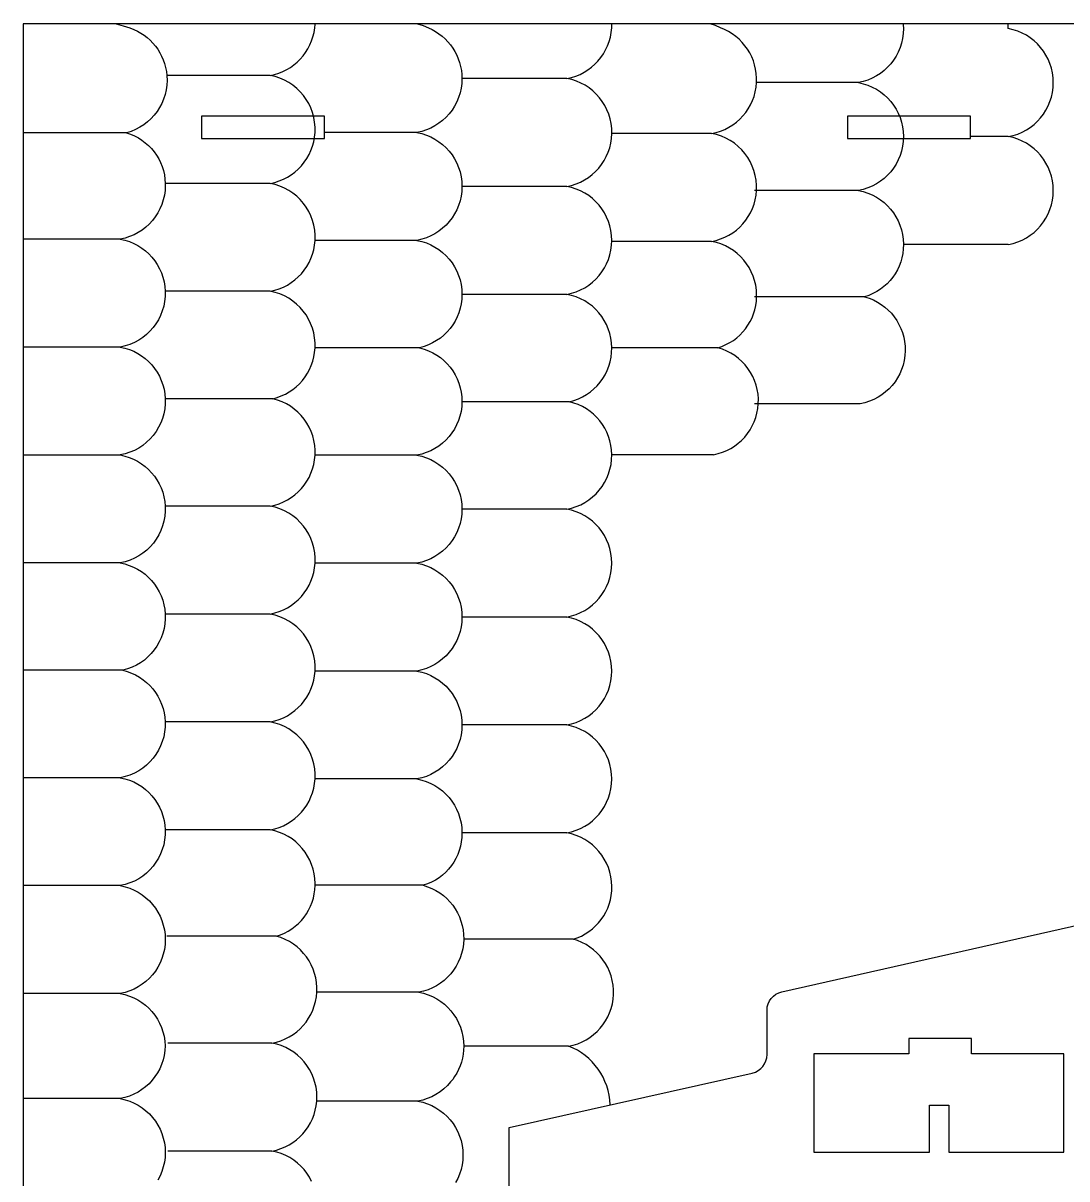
# Model space of a CAD drawing. Extents: x 0.4 to 16.9, y 0.4 to 10.9.
# Drawn here: x 7.53 to 13.78, y 3.99 to 10.9 of the extents above; entities that cross this region are included whole.
import ezdxf

# ---------------------------------------------------------------- set-up
doc = ezdxf.new("R2010")
doc.units = 0
doc.layers.add('Default_Layer', color=1, linetype='CONTINUOUS')

msp = doc.modelspace()

# ---------------------------------------------------------------- linework, layer by layer
at = {"layer": 'Default_Layer'}
for points in [[(13.8506, 10.9005), (7.5341, 10.9005), (7.5341, 10.2485), (7.5341, 9.6125), (7.5341, 8.9669), (7.5341, 8.3213), (7.5341, 7.6759), (7.5341, 7.0335), (7.5341, 6.3911), (7.5341, 5.7453), (7.5341, 5.0998), (7.5341, 4.4714), (7.5341, 3.8259)], [(8.0916, 10.9005), (8.1326, 10.8892), (8.1729, 10.8761), (8.1957, 10.8675), (8.2175, 10.8573), (8.2384, 10.8456), (8.2582, 10.8324), (8.2769, 10.818), (8.2945, 10.8022), (8.3109, 10.7853), (8.326, 10.7673), (8.3397, 10.7482), (8.3521, 10.7281), (8.363, 10.7072), (8.3725, 10.6854), (8.3804, 10.6629), (8.3866, 10.6397), (8.3912, 10.616), (8.3941, 10.5917), (8.3951, 10.5622), (8.3936, 10.5332), (8.3895, 10.5048), (8.3831, 10.4771), (8.3743, 10.4502), (8.3634, 10.4243), (8.3503, 10.3995), (8.3352, 10.376), (8.3181, 10.3539), (8.2992, 10.3332), (8.2786, 10.3142), (8.2563, 10.297), (8.2324, 10.2817), (8.2071, 10.2684), (8.1803, 10.2573), (8.1524, 10.2485), (8.1771, 10.2402), (8.2009, 10.2301), (8.2235, 10.2182), (8.245, 10.2046), (8.2652, 10.1895), (8.2841, 10.1728), (8.3016, 10.1548), (8.3177, 10.1355), (8.3322, 10.115), (8.3451, 10.0934), (8.3563, 10.0708), (8.3658, 10.0473), (8.3734, 10.023), (8.3791, 9.998), (8.3828, 9.9723), (8.3845, 9.9461), (8.3846, 9.9328), (8.3831, 9.9035), (8.379, 9.8748), (8.3726, 9.847), (8.3638, 9.82), (8.3528, 9.7941), (8.3397, 9.7693), (8.3246, 9.7458), (8.3076, 9.7238), (8.2888, 9.7032), (8.2683, 9.6843), (8.2462, 9.6672), (8.2227, 9.652), (8.1977, 9.6388), (8.1714, 9.6277), (8.144, 9.6189), (8.1155, 9.6125), (8.1434, 9.6062), (8.1704, 9.5976), (8.1962, 9.5869), (8.2207, 9.5741), (8.244, 9.5593), (8.2658, 9.5427), (8.2862, 9.5244), (8.3049, 9.5044), (8.3218, 9.483), (8.337, 9.4601), (8.3503, 9.436), (8.3615, 9.4108), (8.3706, 9.3845), (8.3775, 9.3573), (8.3821, 9.3293), (8.3843, 9.3006), (8.384, 9.2703), (8.3809, 9.2406), (8.3752, 9.2117), (8.367, 9.1837), (8.3565, 9.1567), (8.3437, 9.1309), (8.3288, 9.1064), (8.3118, 9.0834), (8.2929, 9.0619), (8.2721, 9.0421), (8.2496, 9.0242), (8.2256, 9.0082), (8.2, 8.9944), (8.1731, 8.9828), (8.1448, 8.9736), (8.1154, 8.967), (8.1432, 8.9608), (8.1699, 8.9523), (8.1956, 8.9417), (8.22, 8.929), (8.2432, 8.9144), (8.2649, 8.8979), (8.2852, 8.8798), (8.3038, 8.8601), (8.3208, 8.8389), (8.336, 8.8163), (8.3493, 8.7924), (8.3606, 8.7674), (8.3699, 8.7414), (8.377, 8.7144), (8.3818, 8.6867), (8.3842, 8.6582), (8.3841, 8.6277), (8.3813, 8.5978), (8.3758, 8.5686), (8.3678, 8.5404), (8.3574, 8.5132), (8.3447, 8.4871), (8.3298, 8.4623), (8.3128, 8.439), (8.2938, 8.4173), (8.273, 8.3973), (8.2505, 8.3792), (8.2263, 8.3631), (8.2006, 8.3491), (8.1735, 8.3374), (8.145, 8.3281), (8.1154, 8.3214), (8.143, 8.3153), (8.1695, 8.3069), (8.195, 8.2964), (8.2193, 8.2838), (8.2423, 8.2694), (8.264, 8.2531), (8.2842, 8.2352), (8.3028, 8.2157), (8.3198, 8.1947), (8.335, 8.1724), (8.3483, 8.1488), (8.3598, 8.124), (8.3691, 8.0982), (8.3764, 8.0715), (8.3814, 8.044), (8.3841, 8.0157), (8.3843, 7.985), (8.3816, 7.9549), (8.3764, 7.9255), (8.3685, 7.897), (8.3582, 7.8695), (8.3456, 7.8432), (8.3307, 7.8182), (8.3137, 7.7947), (8.2948, 7.7728), (8.2739, 7.7526), (8.2513, 7.7342), (8.227, 7.7179), (8.2011, 7.7038), (8.1738, 7.692), (8.1452, 7.6826), (8.1154, 7.6759), (8.143, 7.6697), (8.1695, 7.6613), (8.195, 7.6508), (8.2193, 7.6383), (8.2423, 7.6238), (8.264, 7.6076), (8.2842, 7.5896), (8.3028, 7.5701), (8.3198, 7.5491), (8.335, 7.5268), (8.3483, 7.5032), (8.3598, 7.4784), (8.3691, 7.4526), (8.3764, 7.4259), (8.3814, 7.3984), (8.3841, 7.3701), (8.3843, 7.3405), (8.3819, 7.3114), (8.377, 7.283), (8.3697, 7.2553), (8.3601, 7.2286), (8.3483, 7.2029), (8.3344, 7.1785), (8.3184, 7.1553), (8.3006, 7.1336), (8.281, 7.1135), (8.2596, 7.0951), (8.2366, 7.0786), (8.2122, 7.064), (8.1863, 7.0515), (8.1591, 7.0413), (8.1306, 7.0334), (8.1572, 7.0262), (8.1828, 7.0168), (8.2073, 7.0055), (8.2306, 6.9922), (8.2525, 6.9772), (8.2731, 6.9605), (8.2923, 6.9422), (8.3098, 6.9225), (8.3258, 6.9014), (8.34, 6.8791), (8.3524, 6.8556), (8.3629, 6.8311), (8.3715, 6.8056), (8.3779, 6.7793), (8.3822, 6.7523), (8.3843, 6.7246), (8.3839, 6.6943), (8.3809, 6.6647), (8.3752, 6.6358), (8.367, 6.6078), (8.3565, 6.5808), (8.3437, 6.555), (8.3288, 6.5305), (8.3118, 6.5074), (8.2928, 6.4859), (8.2721, 6.4661), (8.2496, 6.4482), (8.2256, 6.4323), (8.2, 6.4184), (8.1731, 6.4069), (8.1448, 6.3977), (8.1154, 6.391), (8.1434, 6.3848), (8.1703, 6.3762), (8.1961, 6.3654), (8.2207, 6.3526), (8.244, 6.3378), (8.2658, 6.3212), (8.2862, 6.3029), (8.3049, 6.2829), (8.3218, 6.2615), (8.337, 6.2386), (8.3503, 6.2145), (8.3615, 6.1893), (8.3706, 6.163), (8.3775, 6.1358), (8.3821, 6.1078), (8.3843, 6.0791), (8.384, 6.0488), (8.3809, 6.0191), (8.3752, 5.9902), (8.367, 5.9622), (8.3565, 5.9352), (8.3437, 5.9094), (8.3288, 5.8849), (8.3118, 5.8619), (8.2928, 5.8404), (8.2721, 5.8206), (8.2496, 5.8027), (8.2256, 5.7867), (8.2, 5.7729), (8.1731, 5.7613), (8.1448, 5.7521), (8.1154, 5.7455), (8.1441, 5.739), (8.1717, 5.7301), (8.1981, 5.719), (8.2231, 5.7057), (8.2468, 5.6903), (8.269, 5.673), (8.2895, 5.654), (8.3084, 5.6333), (8.3254, 5.611), (8.3404, 5.5873), (8.3535, 5.5624), (8.3644, 5.5363), (8.373, 5.5091), (8.3793, 5.4811), (8.3832, 5.4522), (8.3845, 5.4227), (8.3832, 5.3932), (8.3793, 5.3643), (8.373, 5.3363), (8.3644, 5.3091), (8.3535, 5.283), (8.3404, 5.258), (8.3254, 5.2344), (8.3084, 5.2121), (8.2895, 5.1914), (8.269, 5.1723), (8.2468, 5.1551), (8.2231, 5.1397), (8.1981, 5.1264), (8.1717, 5.1152), (8.1441, 5.1064), (8.1154, 5.0999), (8.1434, 5.0936), (8.1704, 5.085), (8.1963, 5.0743), (8.2209, 5.0614), (8.2442, 5.0466), (8.2661, 5.0299), (8.2864, 5.0115), (8.3051, 4.9915), (8.3221, 4.97), (8.3373, 4.9471), (8.3505, 4.923), (8.3617, 4.8977), (8.3708, 4.8713), (8.3777, 4.844), (8.3822, 4.816), (8.3843, 4.7872)], [(9.26, 3.9763), (9.2469, 4.0011), (9.2318, 4.0246), (9.2148, 4.0466), (9.196, 4.0672), (9.1755, 4.0861), (9.1534, 4.1032), (9.1299, 4.1184), (9.1049, 4.1316), (9.0786, 4.1427), (9.0512, 4.1515), (9.0227, 4.1579), (9.0497, 4.1639), (9.0758, 4.1721), (9.1009, 4.1824), (9.1249, 4.1946), (9.1476, 4.2086), (9.169, 4.2244), (9.189, 4.2419), (9.2076, 4.2609), (9.2245, 4.2813), (9.2397, 4.3031), (9.2532, 4.3261), (9.2648, 4.3503), (9.2745, 4.3755), (9.2821, 4.4016), (9.2876, 4.4285), (9.2908, 4.4562), (9.2917, 4.4807), (9.2904, 4.5102), (9.2865, 4.5391), (9.2802, 4.5671), (9.2716, 4.5943), (9.2606, 4.6204), (9.2476, 4.6453), (9.2325, 4.669), (9.2155, 4.6912), (9.1967, 4.712), (9.1762, 4.731), (9.154, 4.7483), (9.1303, 4.7636), (9.1053, 4.7769), (9.0789, 4.7881), (9.0513, 4.797), (9.0226, 4.8034), (9.0227, 4.8034), (9.0502, 4.8096), (9.0766, 4.8179), (9.102, 4.8284), (9.1263, 4.8409), (9.1493, 4.8552), (9.1709, 4.8714), (9.191, 4.8893), (9.2096, 4.9087), (9.2266, 4.9296), (9.2418, 4.9519), (9.2552, 4.9754), (9.2666, 5), (9.276, 5.0257), (9.2833, 5.0523), (9.2884, 5.0797), (9.2912, 5.1079), (9.2915, 5.1368), (9.2894, 5.1653), (9.2849, 5.1931), (9.278, 5.2202), (9.269, 5.2465), (9.2578, 5.2717), (9.2446, 5.2959), (9.2294, 5.3188), (9.2124, 5.3404), (9.1936, 5.3605), (9.1732, 5.379), (9.1511, 5.3958), (9.1276, 5.4107), (9.1027, 5.4236), (9.0764, 5.4345), (9.0489, 5.4431), (9.0739, 5.4514), (9.0977, 5.4616), (9.1205, 5.4736), (9.142, 5.4873), (9.1623, 5.5025), (9.1813, 5.5193), (9.1988, 5.5374), (9.2149, 5.5569), (9.2294, 5.5775), (9.2423, 5.5993), (9.2535, 5.622), (9.2629, 5.6457), (9.2704, 5.6702), (9.276, 5.6954), (9.2796, 5.7212), (9.2812, 5.7476), (9.2812, 5.7587), (9.2797, 5.7881), (9.2756, 5.8167), (9.2692, 5.8446), (9.2604, 5.8716), (9.2494, 5.8975), (9.2363, 5.9223), (9.2212, 5.9457), (9.2042, 5.9678), (9.1854, 5.9884), (9.1649, 6.0073), (9.1428, 6.0244), (9.1192, 6.0396), (9.0943, 6.0528), (9.068, 6.0639), (9.0406, 6.0727), (9.0121, 6.0791), (9.0395, 6.0852), (9.066, 6.0936), (9.0914, 6.1041), (9.1157, 6.1166), (9.1386, 6.1309), (9.1603, 6.1471), (9.1804, 6.165), (9.199, 6.1844), (9.216, 6.2053), (9.2312, 6.2276), (9.2446, 6.2511), (9.256, 6.2757), (9.2655, 6.3014), (9.2728, 6.328), (9.2778, 6.3555), (9.2806, 6.3836), (9.2809, 6.4144), (9.2784, 6.4446), (9.2731, 6.4741), (9.2654, 6.5027), (9.2551, 6.5302), (9.2425, 6.5566), (9.2276, 6.5817), (9.2107, 6.6053), (9.1917, 6.6274), (9.1708, 6.6476), (9.1481, 6.666), (9.1238, 6.6824), (9.0979, 6.6966), (9.0706, 6.7084), (9.0419, 6.7178), (9.012, 6.7246), (9.0395, 6.7307), (9.066, 6.7391), (9.0914, 6.7496), (9.1156, 6.7621), (9.1386, 6.7764), (9.1602, 6.7926), (9.1804, 6.8105), (9.199, 6.8299), (9.216, 6.8508), (9.2312, 6.8731), (9.2446, 6.8966), (9.256, 6.9212), (9.2654, 6.9469), (9.2727, 6.9735), (9.2778, 7.001), (9.2806, 7.0291), (9.2809, 7.0599), (9.2784, 7.0901), (9.2732, 7.1196), (9.2654, 7.1482), (9.2551, 7.1758), (9.2425, 7.2022), (9.2277, 7.2272), (9.2107, 7.2509), (9.1917, 7.2729), (9.1708, 7.2932), (9.1482, 7.3116), (9.1238, 7.3279), (9.0979, 7.3421), (9.0706, 7.354), (9.0419, 7.3634), (9.012, 7.3702), (9.0395, 7.3763), (9.066, 7.3847), (9.0914, 7.3951), (9.1157, 7.4076), (9.1386, 7.422), (9.1603, 7.4382), (9.1804, 7.456), (9.199, 7.4755), (9.216, 7.4964), (9.2312, 7.5187), (9.2446, 7.5422), (9.256, 7.5668), (9.2655, 7.5925), (9.2728, 7.6192), (9.2778, 7.6466), (9.2806, 7.6748), (9.2809, 7.7056), (9.2784, 7.7358), (9.2731, 7.7652), (9.2653, 7.7938), (9.2551, 7.8214), (9.2425, 7.8478), (9.2276, 7.8728), (9.2107, 7.8965), (9.1917, 7.9185), (9.1708, 7.9388), (9.1481, 7.9571), (9.1238, 7.9735), (9.0979, 7.9877), (9.0706, 7.9995), (9.0419, 8.0089), (9.012, 8.0157), (9.0395, 8.0219), (9.066, 8.0302), (9.0914, 8.0407), (9.1156, 8.0532), (9.1386, 8.0675), (9.1602, 8.0837), (9.1804, 8.1016), (9.199, 8.121), (9.2159, 8.1419), (9.2312, 8.1641), (9.2445, 8.1876), (9.256, 8.2123), (9.2654, 8.238), (9.2727, 8.2646), (9.2778, 8.292), (9.2806, 8.3201), (9.2809, 8.3499), (9.2786, 8.3791), (9.2738, 8.4076), (9.2666, 8.4354), (9.257, 8.4622), (9.2452, 8.4879), (9.2313, 8.5125), (9.2154, 8.5357), (9.1976, 8.5575), (9.1779, 8.5777), (9.1565, 8.5962), (9.1335, 8.6128), (9.109, 8.6275), (9.083, 8.64), (9.0557, 8.6503), (9.0272, 8.6581), (9.0535, 8.6653), (9.0789, 8.6746), (9.1031, 8.6857), (9.1262, 8.6988), (9.148, 8.7136), (9.1685, 8.73), (9.1875, 8.748), (9.205, 8.7674), (9.221, 8.7882), (9.2352, 8.8102), (9.2477, 8.8333), (9.2584, 8.8575), (9.2671, 8.8826), (9.2738, 8.9086), (9.2783, 8.9353), (9.2807, 8.9626), (9.2807, 8.9932), (9.278, 9.0232), (9.2726, 9.0524), (9.2646, 9.0808), (9.2543, 9.1081), (9.2416, 9.1342), (9.2267, 9.1591), (9.2097, 9.1825), (9.1908, 9.2043), (9.1699, 9.2244), (9.1474, 9.2426), (9.1231, 9.2587), (9.0974, 9.2728), (9.0702, 9.2845), (9.0417, 9.2938), (9.012, 9.3006), (9.0395, 9.3067), (9.066, 9.3151), (9.0914, 9.3255), (9.1156, 9.338), (9.1386, 9.3524), (9.1602, 9.3685), (9.1804, 9.3864), (9.199, 9.4058), (9.2159, 9.4267), (9.2312, 9.449), (9.2446, 9.4725), (9.256, 9.4971), (9.2654, 9.5228), (9.2727, 9.5494), (9.2778, 9.5769), (9.2806, 9.605), (9.2809, 9.6358), (9.2784, 9.666), (9.2732, 9.6955), (9.2654, 9.7241), (9.2551, 9.7517), (9.2425, 9.7781), (9.2277, 9.8032), (9.2107, 9.8268), (9.1917, 9.8488), (9.1708, 9.8691), (9.1482, 9.8875), (9.1238, 9.9039), (9.0979, 9.9181), (9.0706, 9.9299), (9.0419, 9.9393), (9.012, 9.9461), (9.0395, 9.9523), (9.066, 9.9606), (9.0914, 9.9711), (9.1157, 9.9836), (9.1387, 9.998), (9.1603, 10.0142), (9.1804, 10.032), (9.1991, 10.0515), (9.216, 10.0724), (9.2312, 10.0946), (9.2446, 10.1182), (9.2561, 10.1428), (9.2655, 10.1685), (9.2728, 10.1952), (9.2779, 10.2226), (9.2806, 10.2508), (9.2809, 10.2816), (9.2783, 10.3118), (9.2731, 10.3412), (9.2653, 10.3698), (9.2551, 10.3974), (9.2425, 10.4237), (9.2276, 10.4488), (9.2106, 10.4724), (9.1917, 10.4944), (9.1708, 10.5147), (9.1481, 10.5331), (9.1238, 10.5495), (9.0979, 10.5636), (9.0706, 10.5755), (9.0419, 10.5849), (9.012, 10.5917), (9.0382, 10.5975), (9.0635, 10.6053), (9.0878, 10.615), (9.1111, 10.6266), (9.1333, 10.6399), (9.1543, 10.6549), (9.1739, 10.6715), (9.1922, 10.6895), (9.2091, 10.709), (9.2244, 10.7297), (9.238, 10.7516), (9.25, 10.7747), (9.2601, 10.7987), (9.2684, 10.8237), (9.2746, 10.8496), (9.2789, 10.8761), (9.2806, 10.8963)], [(9.8945, 10.9005), (9.9273, 10.8904), (9.9585, 10.8761), (9.9808, 10.8658), (10.0021, 10.854), (10.0222, 10.8407), (10.0412, 10.826), (10.059, 10.8101), (10.0756, 10.793), (10.0908, 10.7747), (10.1046, 10.7554), (10.117, 10.7352), (10.128, 10.714), (10.1374, 10.6921), (10.1452, 10.6695), (10.1514, 10.6462), (10.1559, 10.6224), (10.1586, 10.5981), (10.1595, 10.5734), (10.1582, 10.5439), (10.1544, 10.5151), (10.148, 10.487), (10.1394, 10.4598), (10.1285, 10.4337), (10.1154, 10.4088), (10.1004, 10.3851), (10.0834, 10.3628), (10.0645, 10.3421), (10.044, 10.3231), (10.0218, 10.3058), (9.9982, 10.2904), (9.9731, 10.2771), (9.9467, 10.2659), (9.9191, 10.2571), (9.8904, 10.2506), (9.9191, 10.2441), (9.9467, 10.2353), (9.9731, 10.2241), (9.9981, 10.2108), (10.0218, 10.1954), (10.044, 10.1782), (10.0645, 10.1591), (10.0833, 10.1384), (10.1003, 10.1162), (10.1154, 10.0925), (10.1285, 10.0675), (10.1394, 10.0414), (10.148, 10.0143), (10.1543, 9.9862), (10.1582, 9.9574), (10.1595, 9.9279), (10.1582, 9.8983), (10.1544, 9.8695), (10.148, 9.8414), (10.1394, 9.8143), (10.1285, 9.7882), (10.1154, 9.7632), (10.1004, 9.7395), (10.0834, 9.7173), (10.0645, 9.6966), (10.044, 9.6775), (10.0218, 9.6602), (9.9982, 9.6449), (9.9731, 9.6315), (9.9467, 9.6204), (9.9191, 9.6115), (9.8904, 9.605), (9.9191, 9.5986), (9.9467, 9.5897), (9.9731, 9.5786), (9.9981, 9.5652), (10.0218, 9.5499), (10.044, 9.5326), (10.0645, 9.5136), (10.0833, 9.4929), (10.1003, 9.4706), (10.1154, 9.4469), (10.1284, 9.422), (10.1393, 9.3959), (10.148, 9.3687), (10.1543, 9.3407), (10.1582, 9.3118), (10.1595, 9.2823), (10.1583, 9.2539), (10.1547, 9.226), (10.1488, 9.1989), (10.1407, 9.1726), (10.1305, 9.1472), (10.1183, 9.1228), (10.1042, 9.0997), (10.0883, 9.0778), (10.0706, 9.0573), (10.0512, 9.0383), (10.0303, 9.021), (10.0079, 9.0054), (9.9842, 8.9916), (9.9592, 8.9798), (9.933, 8.9701), (9.9056, 8.9626), (9.9331, 8.9551), (9.9595, 8.9453), (9.9847, 8.9334), (10.0086, 8.9195), (10.0311, 8.9037), (10.0521, 8.8862), (10.0715, 8.867), (10.0892, 8.8463), (10.1051, 8.8242), (10.1192, 8.8008), (10.1314, 8.7762), (10.1415, 8.7506), (10.1494, 8.724), (10.1551, 8.6967), (10.1585, 8.6686), (10.1595, 8.6399), (10.1579, 8.6106), (10.1539, 8.582), (10.1474, 8.5542), (10.1386, 8.5273), (10.1276, 8.5014), (10.1145, 8.4767), (10.0994, 8.4533), (10.0824, 8.4312), (10.0636, 8.4107), (10.0431, 8.3919), (10.021, 8.3748), (9.9975, 8.3596), (9.9725, 8.3464), (9.9463, 8.3354), (9.9189, 8.3266), (9.8904, 8.3202), (9.9191, 8.3137), (9.9467, 8.3049), (9.9731, 8.2937), (9.9981, 8.2804), (10.0218, 8.265), (10.044, 8.2478), (10.0645, 8.2287), (10.0833, 8.208), (10.1003, 8.1858), (10.1154, 8.1621), (10.1285, 8.1371), (10.1394, 8.111), (10.148, 8.0839), (10.1543, 8.0558), (10.1582, 8.027), (10.1595, 7.9975), (10.1582, 7.968), (10.1544, 7.9391), (10.148, 7.911), (10.1394, 7.8839), (10.1285, 7.8578), (10.1154, 7.8328), (10.1004, 7.8091), (10.0834, 7.7869), (10.0645, 7.7662), (10.044, 7.7471), (10.0218, 7.7298), (9.9982, 7.7145), (9.9731, 7.7011), (9.9467, 7.69), (9.9191, 7.6811), (9.8904, 7.6747), (9.9191, 7.6682), (9.9467, 7.6593), (9.9731, 7.6482), (9.9982, 7.6348), (10.0218, 7.6195), (10.044, 7.6022), (10.0645, 7.5832), (10.0834, 7.5624), (10.1004, 7.5402), (10.1154, 7.5165), (10.1285, 7.4916), (10.1394, 7.4655), (10.148, 7.4383), (10.1543, 7.4102), (10.1582, 7.3814), (10.1595, 7.3519), (10.1582, 7.3224), (10.1543, 7.2935), (10.148, 7.2655), (10.1394, 7.2383), (10.1285, 7.2122), (10.1154, 7.1872), (10.1004, 7.1636), (10.0834, 7.1413), (10.0645, 7.1206), (10.044, 7.1015), (10.0218, 7.0843), (9.9982, 7.0689), (9.9731, 7.0556), (9.9467, 7.0444), (9.9191, 7.0356), (9.8904, 7.0291), (9.9191, 7.0226), (9.9467, 7.0138), (9.9731, 7.0026), (9.9981, 6.9893), (10.0218, 6.9739), (10.044, 6.9567), (10.0645, 6.9376), (10.0833, 6.9169), (10.1004, 6.8947), (10.1154, 6.871), (10.1285, 6.846), (10.1394, 6.8199), (10.148, 6.7928), (10.1543, 6.7647), (10.1582, 6.7359), (10.1595, 6.7064), (10.1582, 6.6769), (10.1544, 6.648), (10.148, 6.6199), (10.1394, 6.5928), (10.1285, 6.5667), (10.1154, 6.5417), (10.1004, 6.5181), (10.0834, 6.4958), (10.0646, 6.4751), (10.044, 6.456), (10.0219, 6.4388), (9.9982, 6.4234), (9.9731, 6.4101), (9.9467, 6.3989), (9.9192, 6.39), (9.8905, 6.3836), (9.919, 6.3772), (9.9464, 6.3684), (9.9727, 6.3573), (9.9977, 6.3441), (10.0212, 6.3289), (10.0433, 6.3118), (10.0638, 6.2929), (10.0826, 6.2723), (10.0996, 6.2502), (10.1147, 6.2268), (10.1278, 6.202), (10.1388, 6.1761), (10.1476, 6.1491), (10.154, 6.1212), (10.1581, 6.0926), (10.1596, 6.0632), (10.1596, 6.0608), (10.1587, 6.0338), (10.1557, 6.0074), (10.1506, 5.9815), (10.1434, 5.9563), (10.1343, 5.932), (10.1233, 5.9086), (10.1105, 5.8861), (10.096, 5.8649), (10.0798, 5.8448), (10.0621, 5.8261), (10.0429, 5.8088), (10.0223, 5.793), (10.0004, 5.7789), (9.9772, 5.7666), (9.9528, 5.7561), (9.9274, 5.7476), (9.954, 5.7392), (9.9796, 5.7288), (10.0039, 5.7164), (10.0269, 5.7021), (10.0485, 5.686), (10.0687, 5.6683), (10.0872, 5.649), (10.1042, 5.6283), (10.1193, 5.6063), (10.1327, 5.5831), (10.1442, 5.5587), (10.1537, 5.5335), (10.1611, 5.5073), (10.1664, 5.4804), (10.1694, 5.4528), (10.1701, 5.4248), (10.1683, 5.3957), (10.164, 5.3673), (10.1573, 5.3397), (10.1484, 5.313), (10.1373, 5.2874), (10.1242, 5.2629), (10.1091, 5.2397), (10.0921, 5.2178), (10.0733, 5.1975), (10.0529, 5.1789), (10.0309, 5.162), (10.0074, 5.1469), (9.9826, 5.1339), (9.9566, 5.1229), (9.9293, 5.1142), (9.901, 5.1079), (9.9297, 5.1014), (9.9573, 5.0925), (9.9837, 5.0814), (10.0088, 5.0681), (10.0324, 5.0527), (10.0546, 5.0354), (10.0751, 5.0164), (10.094, 4.9957), (10.111, 4.9734), (10.126, 4.9497), (10.1391, 4.9248), (10.15, 4.8987), (10.1586, 4.8715), (10.1649, 4.8435), (10.1688, 4.8146), (10.1701, 4.7851), (10.1692, 4.761), (10.1666, 4.7371), (10.1622, 4.7135), (10.1562, 4.6903), (10.1484, 4.6676), (10.1391, 4.6456), (10.1281, 4.6242), (10.1155, 4.6036), (10.1044, 4.5867), (10.0916, 4.5709), (10.0722, 4.5492), (10.051, 4.5295), (10.0283, 4.5117), (10.0042, 4.496), (9.9788, 4.4826), (9.9523, 4.4714), (9.9248, 4.4626), (9.8965, 4.4562), (9.9252, 4.4497), (9.9527, 4.4409), (9.9791, 4.4297), (10.0042, 4.4164), (10.0279, 4.401), (10.05, 4.3838), (10.0706, 4.3647), (10.0894, 4.344), (10.1064, 4.3218), (10.1215, 4.2981), (10.1345, 4.2731), (10.1454, 4.247), (10.1541, 4.2199), (10.1604, 4.1918), (10.1643, 4.163), (10.1656, 4.1335), (10.1643, 4.1039), (10.1604, 4.0751), (10.1541, 4.047), (10.1454, 4.0199), (10.1345, 3.9938), (10.1215, 3.9688)], [(11.0454, 4.4342), (11.0435, 4.4634), (11.0394, 4.492), (11.0333, 4.52), (11.0253, 4.5473), (11.0153, 4.5738), (11.0034, 4.5993), (10.9898, 4.6239), (10.9744, 4.6475), (10.9574, 4.6698), (10.9388, 4.6909), (10.9187, 4.7105), (10.8971, 4.7288), (10.8742, 4.7454), (10.8499, 4.7604), (10.8243, 4.7737), (10.7976, 4.7851), (10.8254, 4.7913), (10.8521, 4.7998), (10.8778, 4.8105), (10.9023, 4.8232), (10.9254, 4.8378), (10.9472, 4.8542), (10.9675, 4.8724), (10.9861, 4.8922), (11.0031, 4.9134), (11.0183, 4.936), (11.0316, 4.9599), (11.0429, 4.9849), (11.0522, 5.011), (11.0592, 5.038), (11.064, 5.0658), (11.0664, 5.0943), (11.0664, 5.1229), (11.0639, 5.151), (11.0591, 5.1785), (11.052, 5.2053), (11.0428, 5.2311), (11.0315, 5.2561), (11.0182, 5.2799), (11.003, 5.3024), (10.9861, 5.3237), (10.9673, 5.3435), (10.947, 5.3617), (10.9251, 5.3782), (10.9018, 5.3929), (10.8771, 5.4056), (10.8511, 5.4163), (10.8239, 5.4248), (10.8496, 5.4334), (10.8741, 5.444), (10.8974, 5.4564), (10.9194, 5.4707), (10.9401, 5.4865), (10.9594, 5.504), (10.9771, 5.5229), (10.9933, 5.5431), (11.0078, 5.5645), (11.0205, 5.5871), (11.0315, 5.6108), (11.0405, 5.6353), (11.0476, 5.6606), (11.0526, 5.6867), (11.0555, 5.7133), (11.0562, 5.7405), (11.0547, 5.7698), (11.0506, 5.7985), (11.0442, 5.8264), (11.0354, 5.8533), (11.0244, 5.8792), (11.0113, 5.904), (10.9962, 5.9275), (10.9792, 5.9496), (10.9604, 5.9701), (10.9399, 5.989), (10.9178, 6.0061), (10.8943, 6.0213), (10.8693, 6.0346), (10.843, 6.0456), (10.8156, 6.0544), (10.7871, 6.0608), (10.8157, 6.0673), (10.8433, 6.0762), (10.8697, 6.0873), (10.8948, 6.1006), (10.9184, 6.116), (10.9406, 6.1333), (10.9611, 6.1523), (10.98, 6.173), (10.997, 6.1953), (11.012, 6.219), (11.0251, 6.2439), (11.036, 6.27), (11.0446, 6.2972), (11.0509, 6.3252), (11.0548, 6.3541), (11.0561, 6.3836), (11.0548, 6.4131), (11.0509, 6.442), (11.0446, 6.47), (11.036, 6.4972), (11.0251, 6.5233), (11.012, 6.5482), (10.9969, 6.5719), (10.9799, 6.5942), (10.9611, 6.6149), (10.9406, 6.6339), (10.9184, 6.6512), (10.8947, 6.6665), (10.8697, 6.6799), (10.8433, 6.691), (10.8157, 6.6999), (10.787, 6.7063), (10.8157, 6.7128), (10.8433, 6.7217), (10.8697, 6.7328), (10.8947, 6.7462), (10.9184, 6.7615), (10.9406, 6.7788), (10.9611, 6.7978), (10.9799, 6.8186), (10.9969, 6.8408), (11.012, 6.8645), (11.0251, 6.8894), (11.036, 6.9155), (11.0446, 6.9427), (11.0509, 6.9708), (11.0548, 6.9996), (11.0561, 7.0291), (11.0548, 7.0586), (11.0509, 7.0875), (11.0446, 7.1155), (11.036, 7.1427), (11.0251, 7.1688), (11.012, 7.1938), (10.9969, 7.2174), (10.9799, 7.2397), (10.9611, 7.2604), (10.9406, 7.2795), (10.9184, 7.2967), (10.8947, 7.3121), (10.8697, 7.3254), (10.8433, 7.3366), (10.8157, 7.3454), (10.787, 7.3519), (10.8157, 7.3584), (10.8433, 7.3672), (10.8697, 7.3784), (10.8947, 7.3917), (10.9184, 7.4071), (10.9406, 7.4243), (10.9611, 7.4434), (10.9799, 7.4641), (10.9969, 7.4864), (11.012, 7.51), (11.0251, 7.535), (11.036, 7.5611), (11.0446, 7.5882), (11.0509, 7.6163), (11.0548, 7.6452), (11.0561, 7.6747), (11.0548, 7.7042), (11.0509, 7.733), (11.0446, 7.7611), (11.036, 7.7882), (11.0251, 7.8144), (11.012, 7.8393), (10.9969, 7.863), (10.9799, 7.8852), (10.9611, 7.906), (10.9406, 7.925), (10.9184, 7.9423), (10.8947, 7.9576), (10.8697, 7.971), (10.8433, 7.9821), (10.8157, 7.991), (10.787, 7.9975), (10.8159, 8.004), (10.8437, 8.0129), (10.8702, 8.0242), (10.8954, 8.0377), (10.9192, 8.0532), (10.9414, 8.0706), (10.962, 8.0899), (10.9809, 8.1108), (10.9979, 8.1333), (11.0129, 8.1572), (11.0259, 8.1824), (11.0367, 8.2087), (11.0452, 8.2361), (11.0514, 8.2644), (11.055, 8.2935), (11.0561, 8.3232), (11.0546, 8.3514), (11.0508, 8.3791), (11.0448, 8.406), (11.0366, 8.4321), (11.0263, 8.4572), (11.014, 8.4813), (10.9999, 8.5042), (10.9839, 8.5259), (10.9662, 8.5462), (10.947, 8.565), (10.9261, 8.5821), (10.9039, 8.5976), (10.8803, 8.6112), (10.8554, 8.6228), (10.8293, 8.6324), (10.8022, 8.6399), (10.8298, 8.6474), (10.8562, 8.6572), (10.8814, 8.6692), (10.9053, 8.6831), (10.9278, 8.6989), (10.9487, 8.7164), (10.9682, 8.7356), (10.9859, 8.7563), (11.0018, 8.7785), (11.0159, 8.8019), (11.0281, 8.8265), (11.0381, 8.8521), (11.0461, 8.8787), (11.0518, 8.9061), (11.0551, 8.9342), (11.0561, 8.9629), (11.0545, 8.9922), (11.0504, 9.0208), (11.0439, 9.0486), (11.0351, 9.0754), (11.0241, 9.1013), (11.011, 9.126), (10.9959, 9.1494), (10.9789, 9.1714), (10.9601, 9.1919), (10.9396, 9.2107), (10.9175, 9.2278), (10.894, 9.2429), (10.8691, 9.2561), (10.8429, 9.2671), (10.8155, 9.2759), (10.787, 9.2823), (10.8157, 9.2888), (10.8433, 9.2976), (10.8697, 9.3088), (10.8947, 9.3221), (10.9184, 9.3375), (10.9406, 9.3547), (10.9611, 9.3738), (10.9799, 9.3945), (10.9969, 9.4168), (11.012, 9.4404), (11.0251, 9.4654), (11.036, 9.4915), (11.0446, 9.5186), (11.0509, 9.5467), (11.0548, 9.5756), (11.0561, 9.6051), (11.0548, 9.6346), (11.0509, 9.6634), (11.0446, 9.6915), (11.036, 9.7186), (11.0251, 9.7448), (11.012, 9.7697), (10.9969, 9.7934), (10.9799, 9.8156), (10.9611, 9.8364), (10.9406, 9.8554), (10.9184, 9.8727), (10.8947, 9.888), (10.8697, 9.9014), (10.8433, 9.9125), (10.8157, 9.9214), (10.787, 9.9278), (10.8153, 9.9342), (10.8425, 9.9429), (10.8686, 9.9538), (10.8934, 9.9669), (10.9168, 9.9819), (10.9388, 9.9988), (10.9592, 10.0174), (10.978, 10.0377), (10.995, 10.0595), (11.0101, 10.0827), (11.0233, 10.1072), (11.0344, 10.1328), (11.0433, 10.1595), (11.05, 10.187), (11.0542, 10.2154), (11.0561, 10.2445), (11.0553, 10.2744), (11.0518, 10.3038), (11.0459, 10.3323), (11.0375, 10.3599), (11.0268, 10.3865), (11.0139, 10.412), (10.9989, 10.4361), (10.9819, 10.4588), (10.963, 10.48), (10.9423, 10.4995), (10.92, 10.5171), (10.8961, 10.5328), (10.8708, 10.5464), (10.8441, 10.5578), (10.8161, 10.5668), (10.787, 10.5734), (10.8144, 10.5795), (10.8408, 10.5878), (10.8661, 10.5982), (10.8902, 10.6106), (10.9132, 10.6249), (10.9347, 10.641), (10.9548, 10.6587), (10.9734, 10.678), (10.9904, 10.6988), (11.0056, 10.7209), (11.019, 10.7443), (11.0305, 10.7688), (11.04, 10.7944), (11.0474, 10.8208), (11.0526, 10.8481), (11.0555, 10.8761), (11.056, 10.89), (11.0558, 10.9005)], [(11.6639, 8.3233), (11.6914, 8.3294), (11.7179, 8.3377), (11.7433, 8.3482), (11.7675, 8.3607), (11.7905, 8.3751), (11.8121, 8.3912), (11.8323, 8.4091), (11.8509, 8.4285), (11.8679, 8.4494), (11.8831, 8.4717), (11.8965, 8.4952), (11.9079, 8.5198), (11.9173, 8.5455), (11.9246, 8.5722), (11.9297, 8.5996), (11.9325, 8.6277), (11.9328, 8.6567), (11.9307, 8.6851), (11.9262, 8.713), (11.9193, 8.7401), (11.9103, 8.7663), (11.8991, 8.7916), (11.8859, 8.8157), (11.8707, 8.8387), (11.8537, 8.8603), (11.8349, 8.8804), (11.8145, 8.8989), (11.7924, 8.9156), (11.7689, 8.9305), (11.744, 8.9435), (11.7177, 8.9543), (11.6902, 8.9629), (11.7152, 8.9713), (11.739, 8.9815), (11.7618, 8.9935), (11.7833, 9.0071), (11.8036, 9.0224), (11.8226, 9.0391), (11.8402, 9.0573), (11.8562, 9.0767), (11.8707, 9.0974), (11.8836, 9.1191), (11.8948, 9.1419), (11.9042, 9.1656), (11.9117, 9.19), (11.9173, 9.2152), (11.9209, 9.2411), (11.9225, 9.2674), (11.9225, 9.2786), (11.921, 9.3079), (11.9169, 9.3366), (11.9105, 9.3645), (11.9017, 9.3914), (11.8907, 9.4174), (11.8776, 9.4421), (11.8625, 9.4656), (11.8455, 9.4877), (11.8267, 9.5082), (11.8062, 9.5271), (11.7841, 9.5442), (11.7606, 9.5595), (11.7356, 9.5727), (11.7093, 9.5837), (11.6819, 9.5925), (11.6534, 9.599), (11.6808, 9.6051), (11.7073, 9.6135), (11.7327, 9.6239), (11.757, 9.6364), (11.78, 9.6508), (11.8016, 9.667), (11.8217, 9.6848), (11.8403, 9.7043), (11.8573, 9.7252), (11.8725, 9.7474), (11.8859, 9.7709), (11.8973, 9.7956), (11.9068, 9.8213), (11.9141, 9.8479), (11.9191, 9.8753), (11.9219, 9.9035), (11.9222, 9.9343), (11.9197, 9.9645), (11.9145, 9.9939), (11.9067, 10.0225), (11.8964, 10.0501), (11.8838, 10.0765), (11.869, 10.1016), (11.852, 10.1252), (11.833, 10.1472), (11.8121, 10.1675), (11.7895, 10.1859), (11.7651, 10.2022), (11.7392, 10.2164), (11.7119, 10.2283), (11.6832, 10.2377), (11.6533, 10.2445), (11.6808, 10.2506), (11.7073, 10.259), (11.7327, 10.2694), (11.7569, 10.2819), (11.7799, 10.2963), (11.8015, 10.3125), (11.8217, 10.3303), (11.8403, 10.3498), (11.8573, 10.3707), (11.8725, 10.3929), (11.8859, 10.4164), (11.8973, 10.4411), (11.9068, 10.4668), (11.9141, 10.4934), (11.9191, 10.5208), (11.9219, 10.549), (11.9223, 10.5761), (11.9205, 10.6027), (11.9166, 10.6289), (11.9107, 10.6545), (11.9028, 10.6794), (11.8929, 10.7035), (11.8813, 10.7266), (11.8679, 10.7488), (11.8528, 10.7698), (11.836, 10.7895), (11.8177, 10.8079), (11.798, 10.8249), (11.7768, 10.8403), (11.7543, 10.8541), (11.7305, 10.866), (11.7055, 10.8761), (11.6757, 10.89), (11.6445, 10.9005)], [(12.798, 10.9049), (12.8008, 10.8762), (12.8008, 10.8717), (12.7995, 10.8422), (12.7957, 10.8134), (12.7893, 10.7853), (12.7807, 10.7582), (12.7698, 10.732), (12.7567, 10.7071), (12.7417, 10.6834), (12.7247, 10.6612), (12.7058, 10.6404), (12.6853, 10.6214), (12.6631, 10.6041), (12.6395, 10.5888), (12.6144, 10.5754), (12.588, 10.5643), (12.5604, 10.5554), (12.5317, 10.549), (12.5604, 10.5425), (12.588, 10.5336), (12.6144, 10.5225), (12.6395, 10.5092), (12.6631, 10.4938), (12.6853, 10.4765), (12.7058, 10.4575), (12.7247, 10.4368), (12.7417, 10.4145), (12.7567, 10.3909), (12.7698, 10.3659), (12.7807, 10.3398), (12.7893, 10.3126), (12.7957, 10.2846), (12.7995, 10.2557), (12.8008, 10.2262), (12.7995, 10.1967), (12.7957, 10.1679), (12.7893, 10.1398), (12.7807, 10.1127), (12.7698, 10.0865), (12.7568, 10.0616), (12.7417, 10.0379), (12.7247, 10.0157), (12.7059, 9.9949), (12.6853, 9.9759), (12.6632, 9.9586), (12.6395, 9.9433), (12.6144, 9.9299), (12.588, 9.9188), (12.5605, 9.9099), (12.5318, 9.9034), (12.5603, 9.897), (12.5877, 9.8882), (12.614, 9.8772), (12.639, 9.864), (12.6626, 9.8487), (12.6846, 9.8316), (12.7051, 9.8127), (12.7239, 9.7922), (12.7409, 9.7701), (12.756, 9.7466), (12.7691, 9.7218), (12.7801, 9.6959), (12.7889, 9.669), (12.7953, 9.6411), (12.7994, 9.6124), (12.8009, 9.5831), (12.8009, 9.5807), (12.8001, 9.5537), (12.797, 9.5272), (12.7919, 9.5013), (12.7847, 9.4762), (12.7756, 9.4518), (12.7646, 9.4284), (12.7518, 9.406), (12.7373, 9.3847), (12.7211, 9.3647), (12.7034, 9.3459), (12.6842, 9.3286), (12.6636, 9.3129), (12.6417, 9.2988), (12.6185, 9.2865), (12.5941, 9.276), (12.5687, 9.2674), (12.5953, 9.2591), (12.6209, 9.2487), (12.6452, 9.2362), (12.6682, 9.2219), (12.6898, 9.2058), (12.71, 9.1881), (12.7285, 9.1689), (12.7455, 9.1482), (12.7607, 9.1261), (12.774, 9.1029), (12.7855, 9.0786), (12.795, 9.0533), (12.8024, 9.0272), (12.8077, 9.0003), (12.8107, 8.9727), (12.8114, 8.9446), (12.8096, 8.9156), (12.8053, 8.8872), (12.7987, 8.8595), (12.7897, 8.8329), (12.7786, 8.8072), (12.7655, 8.7827), (12.7504, 8.7595), (12.7334, 8.7377), (12.7146, 8.7174), (12.6942, 8.6987), (12.6722, 8.6818), (12.6487, 8.6668), (12.6239, 8.6537), (12.5979, 8.6428), (12.5706, 8.6341), (12.5423, 8.6277)], [(13.4286, 9.5807), (13.4284, 9.5807), (13.4571, 9.5872), (13.4846, 9.596), (13.511, 9.6072), (13.5361, 9.6205), (13.5598, 9.6359), (13.5819, 9.6531), (13.6025, 9.6722), (13.6213, 9.6929), (13.6383, 9.7152), (13.6533, 9.7388), (13.6664, 9.7638), (13.6773, 9.7899), (13.6859, 9.817), (13.6923, 9.8451), (13.6961, 9.874), (13.6974, 9.9035), (13.6961, 9.933), (13.6922, 9.9618), (13.6859, 9.9899), (13.6773, 10.017), (13.6664, 10.0431), (13.6533, 10.0681), (13.6382, 10.0918), (13.6212, 10.114), (13.6024, 10.1347), (13.5819, 10.1538), (13.5597, 10.171), (13.536, 10.1864), (13.511, 10.1997), (13.4846, 10.2109), (13.457, 10.2197), (13.4283, 10.2262), (13.457, 10.2327), (13.4846, 10.2415), (13.511, 10.2527), (13.5361, 10.266), (13.5597, 10.2814), (13.5819, 10.2986), (13.6024, 10.3177), (13.6213, 10.3384), (13.6383, 10.3607), (13.6533, 10.3843), (13.6664, 10.4093), (13.6773, 10.4354), (13.6859, 10.4626), (13.6922, 10.4906), (13.6961, 10.5195), (13.6974, 10.549), (13.6961, 10.5785), (13.6922, 10.6073), (13.6859, 10.6354), (13.6773, 10.6626), (13.6664, 10.6887), (13.6533, 10.7136), (13.6383, 10.7373), (13.6213, 10.7595), (13.6024, 10.7803), (13.5819, 10.7993), (13.5597, 10.8166), (13.5361, 10.8319), (13.511, 10.8453), (13.4846, 10.8564), (13.457, 10.8653), (13.4283, 10.8718), (13.4283, 10.9005)], [(9.0119, 10.5917), (8.3941, 10.5917)], [(10.7869, 10.5734), (10.1595, 10.5734)], [(12.5315, 10.549), (11.9219, 10.549)], [(8.1522, 10.2485), (7.5341, 10.2485)], [(9.89, 10.2508), (9.3364, 10.2508)], [(11.6532, 10.2445), (11.0561, 10.2445)], [(12.8008, 10.2262), (12.7999, 10.2262)], [(13.4282, 10.2262), (13.2014, 10.2262)], [(9.0118, 9.9461), (8.3836, 9.9461)], [(10.7868, 9.9279), (10.1595, 9.9279)], [(12.5315, 9.9035), (11.9098, 9.9035)], [(8.1152, 9.6125), (7.5341, 9.6125)], [(9.8901, 9.605), (9.2806, 9.605)], [(11.6534, 9.599), (11.0589, 9.599)], [(13.4282, 9.5807), (12.801, 9.5807)], [(9.0119, 9.3006), (8.3836, 9.3006)], [(10.7869, 9.2823), (10.1595, 9.2823)], [(12.5685, 9.2674), (11.9098, 9.2674)], [(8.1152, 8.9669), (7.5341, 8.9669)], [(9.9052, 8.9626), (9.2807, 8.9626)], [(11.69, 8.9629), (11.0561, 8.9629)], [(9.0271, 8.6582), (8.3838, 8.6582)], [(10.8021, 8.6399), (10.1595, 8.6399)], [(12.5425, 8.6277), (11.9102, 8.6277)], [(8.1151, 8.3213), (7.5341, 8.3213)], [(9.8902, 8.3201), (9.2806, 8.3201)], [(11.6635, 8.3232), (11.0561, 8.3232)], [(9.012, 8.0157), (8.3836, 8.0157)], [(10.787, 7.9975), (10.1595, 7.9975)], [(8.1152, 7.6759), (7.5341, 7.6759)], [(9.8901, 7.6748), (9.2806, 7.6748)], [(9.0118, 7.3701), (8.3836, 7.3701)], [(10.7868, 7.3519), (10.1595, 7.3519)], [(8.1302, 7.0335), (7.5341, 7.0335)], [(9.8902, 7.0291), (9.2806, 7.0291)], [(9.0119, 6.7246), (8.3836, 6.7246)], [(10.7869, 6.7064), (10.1595, 6.7064)], [(8.1151, 6.3911), (7.5341, 6.3911)], [(9.8902, 6.3836), (9.2806, 6.3836)], [(9.0118, 6.0791), (8.3843, 6.0791)], [(10.7868, 6.0608), (10.1596, 6.0608)], [(8.115, 5.7453), (7.5341, 5.7453)], [(9.9272, 5.7476), (9.2812, 5.7476)], [(10.442, 3.7633), (10.442, 4.2992), (11.8962, 4.6245), (11.9149, 4.6304), (11.9319, 4.6393), (11.947, 4.6507), (11.9599, 4.6644), (11.9704, 4.68), (11.9782, 4.6973), (11.9831, 4.7159), (11.9848, 4.7355), (11.9848, 4.9999), (11.9864, 5.0195), (11.9913, 5.038), (11.9991, 5.0553), (12.0096, 5.0709), (12.0225, 5.0846), (12.0375, 5.0961), (12.0545, 5.1049), (12.0731, 5.1108), (13.9476, 5.5333)], [(9.0487, 5.443), (8.3946, 5.443)], [(10.8237, 5.4248), (10.1701, 5.4248)], [(8.1147, 5.0998), (7.5341, 5.0998)], [(9.9008, 5.1079), (9.2912, 5.1079)], [(8.3843, 4.7872), (8.3825, 4.7582), (8.3781, 4.7299), (8.3714, 4.7024), (8.3624, 4.6758), (8.3513, 4.6502), (8.3381, 4.6258), (8.323, 4.6027), (8.306, 4.581), (8.2873, 4.5607), (8.2669, 4.5421), (8.2449, 4.5253), (8.2215, 4.5103), (8.1967, 4.4973), (8.1707, 4.4864), (8.1435, 4.4777), (8.1153, 4.4714), (8.144, 4.465), (8.1716, 4.4561), (8.198, 4.4449), (8.223, 4.4316), (8.2467, 4.4163), (8.2689, 4.399), (8.2894, 4.3799), (8.3082, 4.3592), (8.3252, 4.337), (8.3403, 4.3133), (8.3534, 4.2884), (8.3643, 4.2622), (8.3729, 4.2351), (8.3792, 4.207), (8.3831, 4.1782), (8.3844, 4.1487), (8.3831, 4.1192), (8.3793, 4.0903), (8.3729, 4.0623), (8.3643, 4.0351), (8.3534, 4.009), (8.3403, 3.984)], [(9.0223, 4.8034), (8.4006, 4.8034)], [(10.7974, 4.7851), (10.1703, 4.7851)], [(8.1152, 4.4714), (7.5341, 4.4714)], [(9.8963, 4.4562), (9.2908, 4.4562)], [(9.0224, 4.1579), (8.4007, 4.1579)]]:
    msp.add_lwpolyline(points, dxfattribs=at)
for points in [[(8.6013, 10.2144), (9.3364, 10.2144), (9.3364, 10.3484), (8.6013, 10.3484), (8.6013, 10.2144)], [(12.4664, 10.2144), (13.2014, 10.2144), (13.2014, 10.3484), (12.4664, 10.3484), (12.4664, 10.2144)], [(12.8329, 4.7397), (12.2655, 4.7397), (12.2655, 4.1511), (12.9561, 4.1511), (12.9561, 4.4312), (13.0732, 4.4312), (13.0732, 4.1511), (13.7598, 4.1511), (13.7598, 4.7397), (13.2085, 4.7397), (13.2085, 4.8311), (12.8329, 4.8311), (12.8329, 4.7397)]]:
    msp.add_lwpolyline(points, close=True, dxfattribs=at)

doc.saveas('drawing.dxf')
